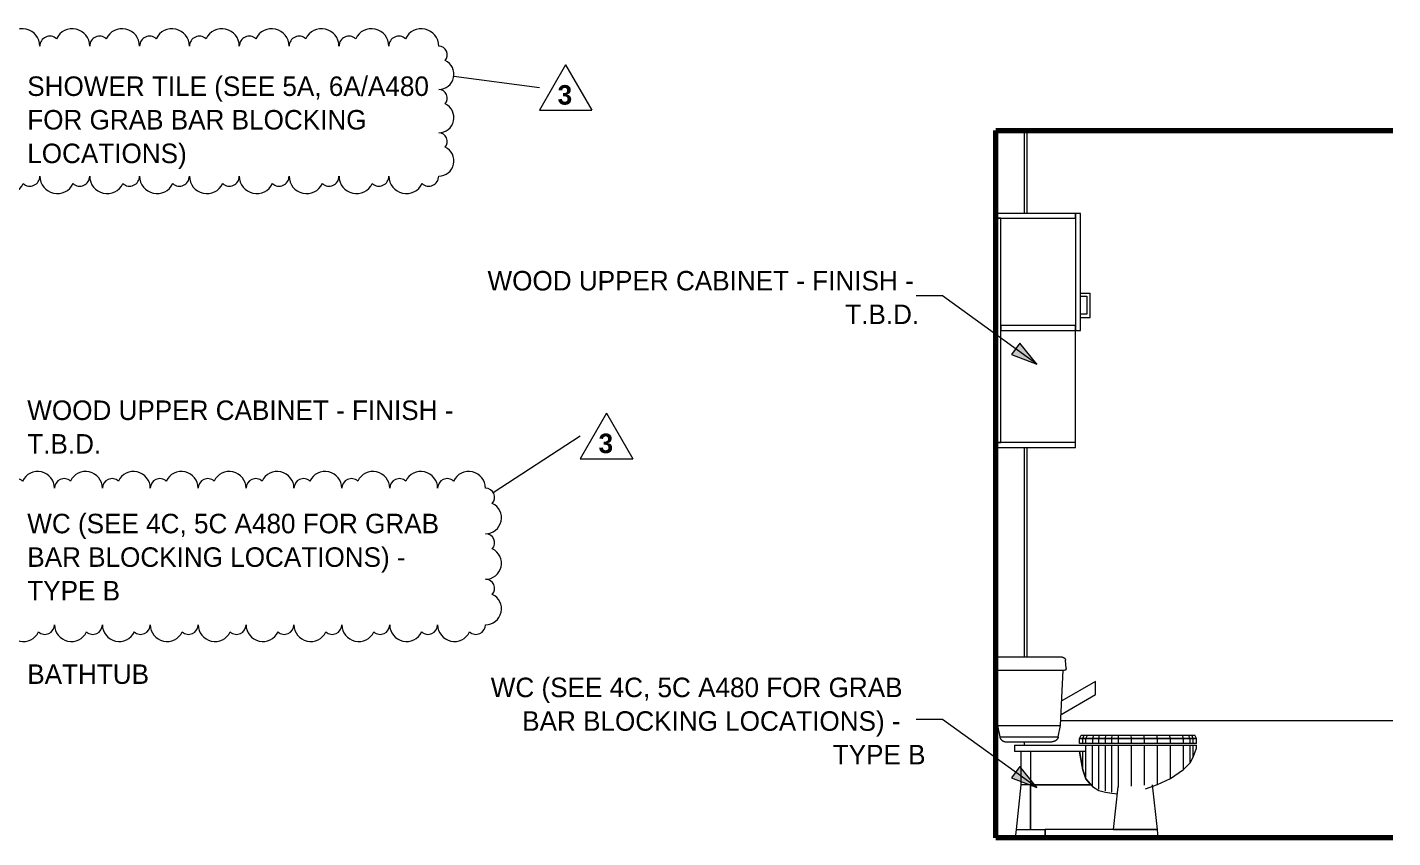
# Model space of a CAD drawing. Header units: inches. Extents: x -3857 to -1458, y -18 to 10849.
# Drawn here: x -2134.6 to -1924.6, y 0 to 124.6 of the extents above; entities that cross this region are included whole.
import ezdxf

# ---------------------------------------------------------------- set-up
doc = ezdxf.new("R2010")
doc.units = ezdxf.units.IN
doc.header["$MEASUREMENT"] = 0
for name, color, linetype, lineweight in [('0-6', 130, 'Continuous', 5), ('A-FLOR-1', 7, 'Continuous', 70), ('A-WALL', 113, 'Continuous', 18), ('G-ANNO-REVC', 71, 'Continuous', 20), ('G-ANNO-REVC-IDEN', 71, 'Continuous', 20), ('G-ANNO-REVC-IDEN-1', 71, 'Continuous', 9), ('G-ANNO-TEXT', 231, 'Continuous', 9), ('I-WALL-2', 7, 'Continuous', 70), ('P-SANR-FIXT', 6, 'Continuous', 9), ('Q-CASE', 31, 'Continuous', 9)]:
    doc.layers.add(name, color=color, linetype=linetype, lineweight=lineweight)
doc.styles.add('Century Gothic', font='ufonts.com_century-gothic.ttf', dxfattribs={"height": 3})
doc.styles.add('Century Gothic_B', font='GOTHICB.TTF', dxfattribs={"height": 3})

# ---------------------------------------------------------------- blocks, each defined once
blk = doc.blocks.new('CTR - 1st Phase - Shell_rvt-8-1ST FLOOR - STUDIO A_ B - ADA TYPE B - OPTION A - BATH SHOWER')
at = {"layer": 'A-FLOR-1'}
for p, q in [((-11640.64, 108.75), (-11579.59, 108.75)), ((-11579.59, 0), (-11640.64, 0))]:
    blk.add_line(p, q, dxfattribs=at)
blk = doc.blocks.new('CTR - 1st Phase - Common Walls_rvt-7-1ST FLOOR - STUDIO A_ B - ADA TYPE B - OPTION A - BATH SHOWER')
at = {"layer": 'I-WALL-2'}
for p, q in [((-11640.61, 0), (-11640.61, 108.76)), ((-11640.64, 0), (-11640.61, 0))]:
    blk.add_line(p, q, dxfattribs=at)
blk = doc.blocks.new('Toilet-Domestic-3D - Toilet-Domestic-3D-1352612-1ST FLOOR - STUDIO A_ B - ADA TYPE B - OPTION A - BATH SHOWER')
at = {"layer": 'P-SANR-FIXT'}
for p, q in [((-11633.51, 27.75), (-11640.61, 27.75)), ((-11629.79, 26.02), (-11629.9, 27.29)), ((-11640.61, 25.75), (-11633.51, 25.75)), ((-11630.65, 17.25), (-11630.26, 25.75)), ((-11640.61, 22.48), (-11640.38, 17.25)), ((-11640.38, 17.25), (-11633.51, 17.25)), ((-11640.38, 17.25), (-11640.02, 15.49)), ((-11633.51, 17.25), (-11630.65, 17.25)), ((-11631.01, 15.49), (-11630.65, 17.25)), ((-11640.02, 15.49), (-11633.51, 15.49)), ((-11639.05, 14.75), (-11633.51, 14.75)), ((-11633.51, 15.49), (-11631.01, 15.49)), ((-11627.76, 15.25), (-11627.51, 15.75)), ((-11627.76, 15.25), (-11627.26, 15.25)), ((-11627.76, 14.5), (-11627.76, 15.25)), ((-11627.26, 15.24), (-11627.76, 15.24)), ((-11627.51, 15.75), (-11627.02, 15.75)), ((-11627.26, 15.25), (-11627.02, 15.75)), ((-11627.26, 15.25), (-11626.76, 15.25)), ((-11626.76, 15.24), (-11627.26, 15.24)), ((-11627.26, 14.5), (-11627.26, 15.24)), ((-11627.02, 15.75), (-11626.54, 15.75)), ((-11626.76, 15.25), (-11626.54, 15.75)), ((-11626.76, 15.25), (-11625.76, 15.25)), ((-11625.76, 15.24), (-11626.76, 15.24)), ((-11626.76, 14.5), (-11626.76, 15.24)), ((-11626.54, 15.75), (-11625.6, 15.75)), ((-11625.6, 15.75), (-11625.76, 15.25)), ((-11625.76, 15.25), (-11624.76, 15.25)), ((-11624.76, 15.24), (-11625.76, 15.24)), ((-11625.76, 15.24), (-11625.76, 14.5)), ((-11625.6, 15.75), (-11624.67, 15.75)), ((-11624.76, 15.25), (-11624.67, 15.75)), ((-11624.76, 15.25), (-11623.76, 15.25)), ((-11623.76, 15.24), (-11624.76, 15.24)), ((-11624.76, 14.5), (-11624.76, 15.24)), ((-11624.67, 15.75), (-11623.71, 15.75)), ((-11623.76, 15.25), (-11623.71, 15.75)), ((-11623.76, 15.25), (-11622.76, 15.25)), ((-11622.76, 15.24), (-11623.76, 15.24)), ((-11623.76, 14.5), (-11623.76, 15.24)), ((-11623.71, 15.75), (-11622.73, 15.75)), ((-11622.76, 15.25), (-11622.73, 15.75)), ((-11622.76, 15.25), (-11621.76, 15.25)), ((-11621.76, 15.24), (-11622.76, 15.24)), ((-11622.76, 14.5), (-11622.76, 15.24)), ((-11622.73, 15.75), (-11621.76, 15.75)), ((-11621.76, 15.25), (-11621.76, 15.75)), ((-11621.76, 15.75), (-11619.81, 15.75)), ((-11621.76, 15.25), (-11619.77, 15.25)), ((-11619.77, 15.24), (-11621.76, 15.24)), ((-11621.76, 14.5), (-11621.76, 15.24)), ((-11619.77, 15.25), (-11619.81, 15.75)), ((-11619.81, 15.75), (-11617.84, 15.75)), ((-11619.77, 15.25), (-11617.76, 15.25)), ((-11619.77, 14.5), (-11619.77, 15.25)), ((-11617.76, 15.24), (-11619.77, 15.24)), ((-11617.76, 15.25), (-11617.84, 15.75)), ((-11617.84, 15.75), (-11615.86, 15.75)), ((-11617.76, 15.25), (-11615.76, 15.25)), ((-11615.76, 15.24), (-11617.76, 15.24)), ((-11617.76, 14.5), (-11617.76, 15.24)), ((-11615.76, 15.25), (-11615.86, 15.75)), ((-11615.86, 15.75), (-11613.89, 15.75)), ((-11615.76, 15.25), (-11613.76, 15.25)), ((-11613.76, 15.24), (-11615.76, 15.24)), ((-11615.76, 14.5), (-11615.76, 15.24)), ((-11613.76, 15.25), (-11613.89, 15.75)), ((-11613.89, 15.75), (-11611.92, 15.75)), ((-11613.76, 15.25), (-11611.76, 15.25)), ((-11613.76, 14.5), (-11613.76, 15.25)), ((-11611.76, 15.24), (-11613.76, 15.24)), ((-11611.76, 15.25), (-11611.92, 15.75)), ((-11611.92, 15.75), (-11610.96, 15.75)), ((-11611.76, 15.25), (-11610.76, 15.25)), ((-11611.76, 14.5), (-11611.76, 15.25)), ((-11610.76, 15.24), (-11611.76, 15.24)), ((-11610.77, 15.25), (-11610.96, 15.75)), ((-11610.96, 15.75), (-11610.49, 15.75)), ((-11610.76, 15.25), (-11610.26, 15.25)), ((-11610.26, 15.24), (-11610.76, 15.24)), ((-11610.76, 14.5), (-11610.76, 15.24)), ((-11610.27, 15.25), (-11610.49, 15.75)), ((-11610.49, 15.75), (-11610.01, 15.75)), ((-11610.26, 15.25), (-11609.76, 15.25)), ((-11609.76, 15.24), (-11610.26, 15.24)), ((-11610.26, 14.5), (-11610.26, 15.24)), ((-11609.77, 15.25), (-11610.01, 15.75)), ((-11609.76, 14.5), (-11609.76, 15.25)), ((-11637.76, 14.25), (-11637.76, 13.25)), ((-11637.76, 14.25), (-11637.32, 14.25)), ((-11637.32, 13.25), (-11637.76, 13.25)), ((-11637.32, 14.25), (-11626.76, 14.25)), ((-11626.76, 13.25), (-11637.32, 13.25)), ((-11636.76, 13.25), (-11636.76, 8.12)), ((-11635.26, 13.25), (-11635.26, 8.12)), ((-11635.26, 13.25), (-11635.26, 8.12)), ((-11627.26, 14.5), (-11627.76, 14.5)), ((-11627.26, 10.41), (-11627.76, 13.25)), ((-11627.76, 13.25), (-11627.26, 10.41)), ((-11626.76, 14.5), (-11627.26, 14.5)), ((-11627.26, 10.47), (-11627.26, 13.24)), ((-11625.76, 14.5), (-11626.76, 14.5)), ((-11626.76, 13.25), (-11626.76, 14.25)), ((-11626.76, 14.25), (-11625.76, 14.25)), ((-11626.76, 9.09), (-11626.76, 13.24)), ((-11624.76, 14.5), (-11625.76, 14.5)), ((-11625.76, 14.25), (-11624.76, 14.25)), ((-11625.76, 8.03), (-11625.76, 14.25)), ((-11623.76, 14.5), (-11624.76, 14.5)), ((-11624.76, 14.25), (-11623.76, 14.25)), ((-11624.76, 7.46), (-11624.76, 14.25)), ((-11622.76, 14.5), (-11623.76, 14.5)), ((-11623.76, 14.25), (-11622.76, 14.25)), ((-11623.76, 7.19), (-11623.76, 14.25)), ((-11621.76, 14.5), (-11622.76, 14.5)), ((-11622.76, 14.25), (-11621.76, 14.25)), ((-11622.76, 7.02), (-11622.76, 14.25)), ((-11619.77, 14.5), (-11621.76, 14.5)), ((-11621.76, 14.25), (-11619.77, 14.25)), ((-11621.76, 7.79), (-11621.76, 14.25)), ((-11617.76, 14.5), (-11619.77, 14.5)), ((-11619.77, 14.25), (-11617.76, 14.25)), ((-11619.77, 7.93), (-11619.77, 14.25)), ((-11615.76, 14.5), (-11617.76, 14.5)), ((-11617.76, 14.25), (-11615.76, 14.25)), ((-11617.76, 8.07), (-11617.76, 14.25)), ((-11613.76, 14.5), (-11615.76, 14.5)), ((-11615.76, 14.25), (-11613.76, 14.25)), ((-11615.76, 8.25), (-11615.76, 14.25)), ((-11611.76, 14.5), (-11613.76, 14.5)), ((-11613.76, 14.25), (-11611.76, 14.25)), ((-11613.76, 9.17), (-11613.76, 14.25)), ((-11610.76, 14.5), (-11611.76, 14.5)), ((-11611.76, 14.25), (-11610.76, 14.25)), ((-11611.76, 10.57), (-11611.76, 14.25)), ((-11610.26, 14.5), (-11610.76, 14.5)), ((-11610.76, 14.25), (-11610.26, 14.25)), ((-11610.76, 11.51), (-11610.76, 14.25)), ((-11609.76, 14.5), (-11610.26, 14.5)), ((-11610.26, 14.25), (-11609.76, 14.25)), ((-11610.26, 12.42), (-11610.26, 14.25)), ((-11610.26, 12.38), (-11609.76, 13.75)), ((-11609.76, 13.75), (-11609.76, 14.25)), ((-11613.76, 9.12), (-11611.76, 10.51)), ((-11611.76, 10.51), (-11610.76, 11.51)), ((-11610.76, 11.51), (-11610.26, 12.38)), ((-11626.76, 9.04), (-11627.26, 10.41)), ((-11627.26, 10.41), (-11626.76, 9.04)), ((-11625.99, 8.12), (-11626.76, 9.04)), ((-11626.76, 9.04), (-11625.76, 7.85)), ((-11615.76, 8.19), (-11613.76, 9.12)), ((-11636.76, 8.12), (-11637.51, 1.25)), ((-11636.76, 8.12), (-11636.76, 8.12)), ((-11636.64, 8.12), (-11636.76, 8.12)), ((-11636.51, 8.12), (-11636.64, 8.12)), ((-11636.17, 8.12), (-11636.51, 8.12)), ((-11635.97, 8.12), (-11636.17, 8.12)), ((-11635.26, 8.12), (-11635.97, 8.12)), ((-11635.26, 8.12), (-11635.26, 1.25)), ((-11635.26, 8.12), (-11625.99, 8.12)), ((-11635.26, 1.25), (-11635.26, 8.12)), ((-11625.84, 8.12), (-11635.26, 8.12)), ((-11625.76, 7.85), (-11624.76, 7.28)), ((-11624.76, 7.28), (-11623.76, 7.01)), ((-11623.76, 7.01), (-11622.76, 6.84)), ((-11622.76, 6.84), (-11621.91, 6.76)), ((-11622.51, 1.25), (-11621.8, 7.82)), ((-11617.85, 8.12), (-11617.88, 8.12)), ((-11617.6, 7.52), (-11615.76, 8.19)), ((-11615.76, 1.25), (-11616.51, 8.12)), ((-11637.51, 1.25), (-11637.65, 0)), ((-11637.51, 1.25), (-11637.5, 1.25)), ((-11637.51, 1.25), (-11637.44, 1.25)), ((-11637.48, 1.25), (-11633.01, 1.25)), ((-11633.01, 1.25), (-11633.01, 0)), ((-11633.01, 0), (-11633.01, 1.25)), ((-11620.26, 1.25), (-11633.01, 1.25)), ((-11622.51, 1.25), (-11620.26, 1.25)), ((-11618.87, 1.25), (-11620.26, 1.25)), ((-11620.26, 1.25), (-11618.87, 1.25)), ((-11617.62, 1.25), (-11618.87, 1.25)), ((-11618.87, 1.25), (-11617.62, 1.25)), ((-11616.62, 1.25), (-11617.62, 1.25)), ((-11617.62, 1.25), (-11616.62, 1.25)), ((-11615.98, 1.25), (-11616.62, 1.25)), ((-11616.62, 1.25), (-11615.98, 1.25)), ((-11615.76, 1.25), (-11615.98, 1.25)), ((-11615.98, 1.25), (-11615.76, 1.25)), ((-11615.63, 0), (-11615.76, 1.25))]:
    blk.add_line(p, q, dxfattribs=at)
at = {"layer": 'P-SANR-FIXT', "flags": 128}
for points in [[(-11630.4, 27.75), (-11630.4, 27.75), (-11630.41, 27.75), (-11630.42, 27.75), (-11630.44, 27.75), (-11630.46, 27.75), (-11630.49, 27.75), (-11630.52, 27.75), (-11630.55, 27.75), (-11630.6, 27.75), (-11630.64, 27.75), (-11630.69, 27.75), (-11630.75, 27.75), (-11630.81, 27.75), (-11630.87, 27.75), (-11630.94, 27.75), (-11631.01, 27.75), (-11631.09, 27.75), (-11631.17, 27.75), (-11631.25, 27.75), (-11631.34, 27.75), (-11631.43, 27.75), (-11631.53, 27.75), (-11631.62, 27.75), (-11631.73, 27.75), (-11631.83, 27.75), (-11631.94, 27.75), (-11632.04, 27.75), (-11632.16, 27.75), (-11632.27, 27.75), (-11632.38, 27.75), (-11632.5, 27.75), (-11632.62, 27.75), (-11632.74, 27.75), (-11632.86, 27.75), (-11632.98, 27.75), (-11633.11, 27.75), (-11633.23, 27.75), (-11633.35, 27.75), (-11633.48, 27.75), (-11633.51, 27.75)], [(-11630.4, 27.75), (-11630.38, 27.75), (-11630.36, 27.75), (-11630.34, 27.75), (-11630.32, 27.74), (-11630.3, 27.74), (-11630.28, 27.74), (-11630.26, 27.73), (-11630.24, 27.72), (-11630.22, 27.72), (-11630.2, 27.71), (-11630.18, 27.7), (-11630.17, 27.69), (-11630.15, 27.68), (-11630.13, 27.67), (-11630.11, 27.66), (-11630.1, 27.65), (-11630.08, 27.64), (-11630.07, 27.63), (-11630.05, 27.61), (-11630.04, 27.6), (-11630.02, 27.58), (-11630.01, 27.57), (-11630, 27.55), (-11629.99, 27.54), (-11629.98, 27.52), (-11629.97, 27.5), (-11629.96, 27.49), (-11629.95, 27.47), (-11629.94, 27.45), (-11629.93, 27.43), (-11629.92, 27.41), (-11629.92, 27.39), (-11629.91, 27.37), (-11629.91, 27.35), (-11629.9, 27.33), (-11629.9, 27.32), (-11629.9, 27.3)], [(-11633.51, 25.75), (-11633.37, 25.75), (-11633.24, 25.75), (-11633.1, 25.75), (-11632.96, 25.75), (-11632.82, 25.75), (-11632.69, 25.75), (-11632.55, 25.75), (-11632.42, 25.75), (-11632.29, 25.75), (-11632.16, 25.75), (-11632.03, 25.75), (-11631.91, 25.75), (-11631.79, 25.75), (-11631.67, 25.75), (-11631.55, 25.75), (-11631.44, 25.75), (-11631.33, 25.75), (-11631.22, 25.75), (-11631.12, 25.75), (-11631.02, 25.75), (-11630.92, 25.75), (-11630.83, 25.75), (-11630.75, 25.75), (-11630.66, 25.75), (-11630.59, 25.75), (-11630.51, 25.75), (-11630.45, 25.75), (-11630.38, 25.75), (-11630.33, 25.75), (-11630.27, 25.75), (-11630.22, 25.75), (-11630.18, 25.75), (-11630.14, 25.75), (-11630.11, 25.75), (-11630.09, 25.75), (-11630.07, 25.75), (-11630.05, 25.75), (-11630.04, 25.75), (-11630.04, 25.75), (-11630.04, 25.75)], [(-11629.94, 25.77), (-11629.95, 25.76), (-11629.96, 25.76), (-11629.97, 25.76), (-11629.98, 25.76), (-11629.99, 25.75), (-11630, 25.75), (-11630.01, 25.75), (-11630.02, 25.75)], [(-11629.86, 25.82), (-11629.87, 25.82), (-11629.88, 25.81), (-11629.88, 25.8), (-11629.89, 25.8), (-11629.9, 25.79), (-11629.91, 25.79), (-11629.92, 25.78), (-11629.93, 25.78)], [(-11629.81, 25.9), (-11629.81, 25.9), (-11629.81, 25.89), (-11629.82, 25.88), (-11629.82, 25.87), (-11629.83, 25.86), (-11629.83, 25.85), (-11629.84, 25.84), (-11629.85, 25.84)], [(-11629.79, 26.01), (-11629.79, 26), (-11629.79, 25.99), (-11629.79, 25.98), (-11629.79, 25.97), (-11629.79, 25.96), (-11629.79, 25.95), (-11629.79, 25.94), (-11629.8, 25.93)], [(-11633.51, 14.75), (-11633.45, 14.75), (-11633.39, 14.75), (-11633.33, 14.75), (-11633.27, 14.75), (-11633.21, 14.75), (-11633.15, 14.75), (-11633.09, 14.75), (-11633.03, 14.75), (-11632.97, 14.75), (-11632.91, 14.75), (-11632.86, 14.75), (-11632.8, 14.75), (-11632.75, 14.75), (-11632.7, 14.75), (-11632.64, 14.75), (-11632.59, 14.75), (-11632.55, 14.75), (-11632.5, 14.75), (-11632.45, 14.75), (-11632.41, 14.75), (-11632.37, 14.75), (-11632.33, 14.75), (-11632.29, 14.75), (-11632.25, 14.75), (-11632.22, 14.75), (-11632.19, 14.75), (-11632.16, 14.75), (-11632.13, 14.75), (-11632.1, 14.75), (-11632.08, 14.75), (-11632.06, 14.75), (-11632.04, 14.75), (-11632.02, 14.75), (-11632.01, 14.75), (-11632, 14.75), (-11631.99, 14.75), (-11631.98, 14.75), (-11631.98, 14.75), (-11631.98, 14.75), (-11631.98, 14.75)], [(-11631.01, 15.49), (-11631.02, 15.45), (-11631.03, 15.41), (-11631.05, 15.38), (-11631.06, 15.34), (-11631.08, 15.3), (-11631.1, 15.27), (-11631.12, 15.23), (-11631.14, 15.2), (-11631.16, 15.17), (-11631.19, 15.14), (-11631.21, 15.1), (-11631.24, 15.07), (-11631.27, 15.05), (-11631.29, 15.02), (-11631.32, 14.99), (-11631.36, 14.97), (-11631.39, 14.94), (-11631.42, 14.92), (-11631.45, 14.9), (-11631.49, 14.88), (-11631.52, 14.86), (-11631.56, 14.84), (-11631.6, 14.82), (-11631.63, 14.81), (-11631.67, 14.8), (-11631.71, 14.79), (-11631.75, 14.78), (-11631.79, 14.77), (-11631.83, 14.76), (-11631.87, 14.76), (-11631.91, 14.75), (-11631.95, 14.75), (-11631.98, 14.75)]]:
    blk.add_lwpolyline(points, dxfattribs=at)
at = {"layer": 'P-SANR-FIXT'}
blk.add_open_spline([(-11640.02, 15.49), (-11640, 15.42), (-11639.95, 15.32), (-11639.88, 15.19), (-11639.82, 15.11), (-11639.74, 15.03), (-11639.66, 14.96), (-11639.57, 14.89), (-11639.47, 14.84), (-11639.38, 14.8), (-11639.24, 14.76), (-11639.13, 14.75), (-11639.05, 14.75)], degree=3, knots=[0, 0, 0, 0, 0.166667, 0.25, 0.333333, 0.416667, 0.5, 0.583333, 0.666667, 0.75, 0.833333, 1, 1, 1, 1], dxfattribs=at)
blk = doc.blocks.new('Bath Tub - Maestro - 60_x30_-1352617-1ST FLOOR - STUDIO A_ B - ADA TYPE B - OPTION A - BATH SHOWER')
at = {"layer": 'P-SANR-FIXT'}
for p, q in [((-11625.3, 24), (-11630.48, 21.02)), ((-11625.3, 22), (-11625.3, 24)), ((-11630.57, 18.96), (-11625.3, 22)), ((-11630.62, 18), (-11579.59, 18))]:
    blk.add_line(p, q, dxfattribs=at)
blk = doc.blocks.new('300 Series Wall Hung Cabinet_326 - 36_-2909953-1ST FLOOR - STUDIO A_ B - ADA TYPE B - OPTION A - BATH SHOWER')
at = {"layer": 'Q-CASE'}
for p, q in [((-11628.36, 96), (-11640.61, 96)), ((-11640.61, 96), (-11640.61, 95.25)), ((-11640.61, 95.25), (-11640.61, 60.75)), ((-11639.86, 95.25), (-11640.61, 95.25)), ((-11640.61, 95.25), (-11628.36, 95.25)), ((-11639.86, 60.75), (-11639.86, 95.25)), ((-11628.36, 96), (-11628.36, 78)), ((-11627.61, 96), (-11628.36, 96)), ((-11628.36, 95.25), (-11628.36, 96)), ((-11627.61, 78), (-11627.61, 96)), ((-11627.61, 83.75), (-11626.12, 83.75)), ((-11627.61, 83.25), (-11626.61, 83.25)), ((-11626.61, 83.25), (-11626.61, 80.5)), ((-11626.12, 80), (-11626.12, 83.75)), ((-11626.61, 80.5), (-11627.61, 80.5)), ((-11627.61, 80), (-11626.12, 80)), ((-11628.36, 78.75), (-11639.86, 78.75)), ((-11639.86, 78.75), (-11639.86, 78)), ((-11639.86, 78), (-11628.36, 78)), ((-11628.36, 78), (-11628.36, 78.75)), ((-11628.36, 78), (-11627.61, 78)), ((-11628.36, 60.75), (-11628.36, 78)), ((-11640.61, 60.75), (-11639.86, 60.75)), ((-11628.36, 60.75), (-11640.61, 60.75)), ((-11640.61, 60.75), (-11640.61, 60)), ((-11640.61, 60), (-11628.36, 60)), ((-11628.36, 60), (-11628.36, 60.75))]:
    blk.add_line(p, q, dxfattribs=at)
blk = doc.blocks.new('Family - ___-3214450-1ST FLOOR - STUDIO A_ B - ADA TYPE B - OPTION A - BATH LAV WALL')
at = {"layer": 'G-ANNO-REVC'}
for centre, radius, start, end in [((-2496.41, 121.72), 2.68, 0, 154.7912), ((-2488.74, 121.72), 2.68, 0, 154.7912), ((-2481.08, 121.72), 2.68, 0, 154.7912), ((-2473.41, 121.72), 2.68, 0, 154.7912), ((-2465.74, 121.72), 2.68, 0, 154.7912), ((-2458.08, 121.72), 2.68, 0, 154.7912), ((-2450.41, 121.72), 2.68, 0, 154.7912), ((-2442.74, 121.72), 2.68, 0, 154.7912), ((-2435.08, 121.72), 2.68, 0, 154.7912), ((-2499.86, 121.72), 1.53, 48.1897, 180), ((-2492.19, 121.72), 1.53, 48.1897, 180), ((-2484.53, 121.72), 1.53, 48.1897, 180), ((-2476.86, 121.72), 1.53, 48.1897, 180), ((-2469.19, 121.72), 1.53, 48.1897, 180), ((-2461.53, 121.72), 1.53, 48.1897, 180), ((-2453.86, 121.72), 1.53, 48.1897, 180), ((-2446.19, 121.72), 1.53, 48.1897, 180), ((-2438.53, 121.72), 1.53, 48.1897, 180), ((-2501.39, 119.39), 2.33, 90, 244.7912), ((-2432.39, 120.39), 1.33, 318.1897, 90), ((-2432.39, 117.39), 2.33, 270, 64.7912), ((-2501.39, 116.39), 1.33, 138.1897, 270), ((-2501.39, 112.72), 2.33, 90, 244.7912), ((-2432.39, 113.72), 1.33, 318.1897, 90), ((-2432.39, 110.72), 2.33, 270, 64.7912), ((-2501.39, 109.72), 1.33, 138.1897, 270), ((-2501.39, 106.06), 2.33, 90, 244.7912), ((-2432.39, 107.06), 1.33, 318.1897, 90), ((-2432.39, 104.06), 2.33, 270, 64.7912), ((-2501.39, 103.06), 1.33, 138.1897, 270), ((-2498.71, 101.72), 2.68, 180, 334.7912), ((-2495.26, 101.72), 1.53, 228.1897, 0), ((-2491.04, 101.72), 2.68, 180, 334.7912), ((-2487.59, 101.72), 1.53, 228.1897, 0), ((-2483.38, 101.72), 2.68, 180, 334.7912), ((-2479.93, 101.72), 1.53, 228.1897, 0), ((-2475.71, 101.72), 2.68, 180, 334.7912), ((-2472.26, 101.72), 1.53, 228.1897, 0), ((-2468.04, 101.72), 2.68, 180, 334.7912), ((-2464.59, 101.72), 1.53, 228.1897, 0), ((-2460.38, 101.72), 2.68, 180, 334.7912), ((-2456.93, 101.72), 1.53, 228.1897, 0), ((-2452.71, 101.72), 2.68, 180, 334.7912), ((-2449.26, 101.72), 1.53, 228.1897, 0), ((-2445.04, 101.72), 2.68, 180, 334.7912), ((-2441.59, 101.72), 1.53, 228.1897, 0), ((-2437.38, 101.72), 2.68, 180, 334.7912), ((-2433.93, 101.72), 1.53, 228.1897, 0)]:
    blk.add_arc(centre, radius, start, end, dxfattribs=at)
blk = doc.blocks.new('Revision Tag - Revision Tag-3214722-1ST FLOOR - STUDIO A_ B - ADA TYPE B - OPTION A - BATH LAV WALL')
at = {"layer": 'G-ANNO-REVC-IDEN'}
for p, q in [((-2412.88, 118.86), (-2416.92, 111.86)), ((-2412.88, 118.86), (-2408.84, 111.86)), ((-2416.92, 111.86), (-2408.84, 111.86))]:
    blk.add_line(p, q, dxfattribs=at)
blk = doc.blocks.new('Family - ___-3234840-1ST FLOOR - STUDIO A_ B - ADA TYPE B - OPTION A - BATH LAV WALL')
at = {"layer": 'G-ANNO-REVC'}
for centre, radius, start, end in [((-2504.73, 53.74), 1.47, 48.1897, 180), ((-2501.41, 53.74), 2.58, 0, 154.7912), ((-2497.36, 53.74), 1.47, 48.1897, 180), ((-2494.05, 53.74), 2.58, 0, 154.7912), ((-2490, 53.74), 1.47, 48.1897, 180), ((-2486.68, 53.74), 2.58, 0, 154.7912), ((-2482.63, 53.74), 1.47, 48.1897, 180), ((-2479.32, 53.74), 2.58, 0, 154.7912), ((-2475.27, 53.74), 1.47, 48.1897, 180), ((-2471.96, 53.74), 2.58, 0, 154.7912), ((-2467.91, 53.74), 1.47, 48.1897, 180), ((-2464.59, 53.74), 2.58, 0, 154.7912), ((-2460.54, 53.74), 1.47, 48.1897, 180), ((-2457.23, 53.74), 2.58, 0, 154.7912), ((-2453.18, 53.74), 1.47, 48.1897, 180), ((-2449.87, 53.74), 2.58, 0, 154.7912), ((-2445.82, 53.74), 1.47, 48.1897, 180), ((-2442.5, 53.74), 2.58, 0, 154.7912), ((-2438.45, 53.74), 1.47, 48.1897, 180), ((-2435.14, 53.74), 2.58, 0, 154.7912), ((-2431.09, 53.74), 1.47, 48.1897, 180), ((-2427.78, 53.74), 2.58, 0, 154.7912), ((-2506.2, 51.29), 2.45, 90, 244.7912), ((-2425.2, 52.34), 1.4, 318.1897, 90), ((-2425.2, 49.19), 2.45, 270, 64.7912), ((-2506.2, 48.14), 1.4, 138.1897, 270), ((-2506.2, 44.29), 2.45, 90, 244.7912), ((-2425.2, 45.34), 1.4, 318.1897, 90), ((-2425.2, 42.19), 2.45, 270, 64.7912), ((-2506.2, 41.14), 1.4, 138.1897, 270), ((-2506.2, 37.29), 2.45, 90, 244.7912), ((-2425.2, 38.34), 1.4, 318.1897, 90), ((-2425.2, 35.19), 2.45, 270, 64.7912), ((-2506.2, 34.14), 1.4, 138.1897, 270), ((-2503.62, 32.74), 2.58, 180, 334.7912), ((-2500.31, 32.74), 1.47, 228.1897, 0), ((-2496.26, 32.74), 2.58, 180, 334.7912), ((-2492.94, 32.74), 1.47, 228.1897, 0), ((-2488.89, 32.74), 2.58, 180, 334.7912), ((-2485.58, 32.74), 1.47, 228.1897, 0), ((-2481.53, 32.74), 2.58, 180, 334.7912), ((-2478.22, 32.74), 1.47, 228.1897, 0), ((-2474.17, 32.74), 2.58, 180, 334.7912), ((-2470.85, 32.74), 1.47, 228.1897, 0), ((-2466.8, 32.74), 2.58, 180, 334.7912), ((-2463.49, 32.74), 1.47, 228.1897, 0), ((-2459.44, 32.74), 2.58, 180, 334.7912), ((-2456.13, 32.74), 1.47, 228.1897, 0), ((-2452.08, 32.74), 2.58, 180, 334.7912), ((-2448.76, 32.74), 1.47, 228.1897, 0), ((-2444.71, 32.74), 2.58, 180, 334.7912), ((-2441.4, 32.74), 1.47, 228.1897, 0), ((-2437.35, 32.74), 2.58, 180, 334.7912), ((-2434.03, 32.74), 1.47, 228.1897, 0), ((-2429.98, 32.74), 2.58, 180, 334.7912), ((-2426.67, 32.74), 1.47, 228.1897, 0)]:
    blk.add_arc(centre, radius, start, end, dxfattribs=at)

msp = doc.modelspace()

# ---------------------------------------------------------------- hatches: boundary and pattern name
at = {"layer": 'G-ANNO-TEXT'}
for points in [[(-1979.34, 72.84), (-1981.96, 76.05), (-1983.21, 74.32)], [(-1979.34, 7.72), (-1981.96, 10.93), (-1983.21, 9.19)]]:
    msp.add_hatch(color=256, dxfattribs=at).paths.add_polyline_path(points, flags=0)

# ---------------------------------------------------------------- linework, layer by layer
at = {"layer": 'A-WALL'}
for p, q in [((-1981.26, 108.75), (-1981.26, 96)), ((-1980.89, 108.75), (-1980.89, 96)), ((-1981.26, 60), (-1981.26, 27.75)), ((-1980.89, 60), (-1980.89, 27.75)), ((-1981.26, 14.75), (-1981.26, 14.25))]:
    msp.add_line(p, q, dxfattribs=at)
at = {"layer": 'G-ANNO-REVC-IDEN'}
for p, q in [((-2068.98, 117.09), (-2055.82, 115.36)), ((-2062.93, 53.1), (-2049.53, 61.77))]:
    msp.add_line(p, q, dxfattribs=at)
at = {"layer": 'G-ANNO-TEXT'}
for p, q in [((-1993.84, 83.32), (-1997.87, 83.32)), ((-1979.34, 72.84), (-1993.84, 83.32)), ((-1981.96, 76.05), (-1983.21, 74.32)), ((-1979.34, 72.84), (-1981.96, 76.05)), ((-1983.21, 74.32), (-1979.34, 72.84)), ((-1993.84, 18.19), (-1997.87, 18.19)), ((-1979.34, 7.72), (-1993.84, 18.19)), ((-1981.96, 10.93), (-1983.21, 9.19)), ((-1979.34, 7.72), (-1981.96, 10.93)), ((-1983.21, 9.19), (-1979.34, 7.72))]:
    msp.add_line(p, q, dxfattribs=at)

# ---------------------------------------------------------------- block references
at = {"layer": '0-6'}
for name in ['CTR - 1st Phase - Common Walls_rvt-7-1ST FLOOR - STUDIO A_ B - ADA TYPE B - OPTION A - BATH SHOWER', 'CTR - 1st Phase - Shell_rvt-8-1ST FLOOR - STUDIO A_ B - ADA TYPE B - OPTION A - BATH SHOWER']:
    msp.add_blockref(name, (9654.98, 0), dxfattribs=at)
at = {"layer": 'G-ANNO-REVC'}
for name in ['Family - ___-3214450-1ST FLOOR - STUDIO A_ B - ADA TYPE B - OPTION A - BATH LAV WALL', 'Family - ___-3234840-1ST FLOOR - STUDIO A_ B - ADA TYPE B - OPTION A - BATH LAV WALL']:
    msp.add_blockref(name, (361.1, 0), dxfattribs=at)
at = {"layer": 'G-ANNO-REVC-IDEN'}
for p in [(361.1, 0), (367.39, -53.59)]:
    msp.add_blockref('Revision Tag - Revision Tag-3214722-1ST FLOOR - STUDIO A_ B - ADA TYPE B - OPTION A - BATH LAV WALL', p, dxfattribs=at)
at = {"layer": 'P-SANR-FIXT'}
for name in ['Toilet-Domestic-3D - Toilet-Domestic-3D-1352612-1ST FLOOR - STUDIO A_ B - ADA TYPE B - OPTION A - BATH SHOWER', 'Bath Tub - Maestro - 60_x30_-1352617-1ST FLOOR - STUDIO A_ B - ADA TYPE B - OPTION A - BATH SHOWER']:
    msp.add_blockref(name, (9654.98, 0), dxfattribs=at)
at = {"layer": 'Q-CASE'}
msp.add_blockref('300 Series Wall Hung Cabinet_326 - 36_-2909953-1ST FLOOR - STUDIO A_ B - ADA TYPE B - OPTION A - BATH SHOWER', (9654.98, 0), dxfattribs=at)

# ---------------------------------------------------------------- texts
at = {"layer": 'G-ANNO-REVC-IDEN-1', "char_height": 3, "width": 2.929, "attachment_point": 1, "style": 'Century Gothic_B'}
for insert in [(-2053.01, 115.73), (-2046.72, 62.14)]:
    msp.add_mtext('\\fCentury Gothic|b1|i0|c0|p34|;3', dxfattribs=dict(at, insert=insert))
at = {"layer": 'G-ANNO-TEXT', "char_height": 3, "attachment_point": 1, "style": 'Century Gothic'}
for s, insert, width in [('SHOWER TILE (SEE 5A, 6A/A480', (-2134.56, 117.06), 74.538), ('FOR GRAB BAR BLOCKING', (-2134.56, 111.9), 65.044), ('LOCATIONS)', (-2134.56, 106.73), 31.007), ('WOOD UPPER CABINET - FINISH -', (-2063.79, 87.15), 79.891), ('T.B.D.', (-2008.79, 81.98), 13.231), ('WOOD UPPER CABINET - FINISH -', (-2134.56, 67.23), 79.891), ('T.B.D.', (-2134.56, 62.06), 13.231), ('WC (SEE 4C, 5C A480 FOR GRAB', (-2134.56, 49.81), 79.285), ('BAR BLOCKING LOCATIONS) -', (-2134.56, 44.65), 73.427), ('TYPE B', (-2134.56, 39.48), 15.554), ('BATHTUB', (-2134.56, 26.65), 21.109), ('WC (SEE 4C, 5C A480 FOR GRAB', (-2063.29, 24.61), 79.285), ('BAR BLOCKING LOCATIONS) -', (-2058.46, 19.44), 73.427), ('TYPE B', (-2010.71, 14.27), 15.554)]:
    msp.add_mtext(s, dxfattribs=dict(at, insert=insert, width=width))

doc.saveas('drawing.dxf')
